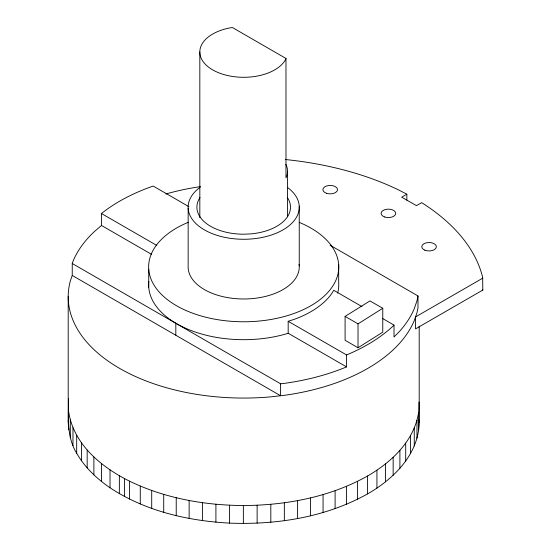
<?xml version="1.0" encoding="UTF-8"?>
<svg xmlns="http://www.w3.org/2000/svg" width="551" height="551" viewBox="0 0 551 551"><rect width="100%" height="100%" fill="white"/><g stroke="black" fill="none" stroke-linecap="round" stroke-linejoin="round"><path stroke-width="0.83" d="M68.599 398.456C68.51 416.949 66.444 436.757 76.685 453.253C84.73 467.331 96.762 478.661 110.028 487.78C145.299 511.08 187.822 520.888 229.588 523.119C276.926 524.979 325.813 517.231 367.551 493.916C393.614 479.094 418.774 454.217 419.194 422.328L419.194 326.102M68.717 429.883L68.2 421.935L68.599 416.37M418.622 430.276L419.035 402.03M330.132 245.229L417.995 295.956L416.976 300.853L414.262 308.65A175.494 101.322 0 0 1 399.909 330.986L394.013 337.033L394.013 325.097L382.842 318.643M68.717 411.969C73.62 444.492 101.625 467.303 129.464 481.133C164.777 498.276 204.304 505.295 243.356 505.536C286.189 505.315 329.897 497.133 367.551 476.002C391.451 462.227 414.29 440.876 418.622 412.362M417.995 295.956L417.995 307.899L416.976 312.796L414.262 320.592A175.494 101.322 0 0 1 284.337 395.315L270.816 396.851A175.494 101.322 0 0 1 70.418 280.707L72.243 275.452L72.243 263.509L73.131 260.967A175.494 101.322 0 0 1 94.242 231.702L101.487 225.462L101.487 213.526L101.921 213.154A175.494 101.322 0 0 1 152.29 186.376L153.219 186.073L188.959 206.708M285.976 58.461L285.425 59.79A43.873 25.332 0 0 1 212.672 69.874A43.873 25.332 0 0 1 230.139 27.867L232.439 27.55L285.976 58.461L285.976 177.87L287.03 175.335A43.873 25.332 0 0 0 285.831 164.301M394.013 325.097L393.152 325.972A175.494 101.322 0 0 1 346.572 354.954L346.572 366.897A175.494 101.322 0 0 1 284.337 383.372L280.597 383.799L72.243 263.509M358.026 347.743L358.026 323.864L382.766 308.291L369.976 300.908L345.091 316.391L345.091 340.277L358.026 347.743L382.766 332.17L382.766 308.291M406.852 200.165L406.852 194.193L401.686 197.175L416.48 205.64L421.653 202.658A241.304 139.313 0 0 1 482.669 277.428L482.8 290.053L415.53 328.892L415.53 316.949L482.8 278.117M346.572 366.897L288.18 333.245L288.18 321.309L294.675 319.187A95.061 54.88 0 0 0 332.101 293.042L333.706 290.281L362 306.611M288.18 333.245L286.01 333.954A95.061 54.88 0 0 1 148.825 281.389M406.852 194.193L398.311 189.785A241.304 139.313 0 0 0 285.508 159.542M345.091 316.391L358.026 323.864M101.487 213.526L156.801 245.457M288.18 321.309L346.572 354.954M101.487 225.462L151.635 254.417M72.243 275.452L280.597 395.742L280.597 383.799M482.669 289.365L482.8 290.053M419.035 419.938L419.194 422.328M416.976 420.261L416.976 438.176M414.262 428.065L414.262 445.973M410.495 435.717L410.495 453.625M405.701 443.176L405.701 461.084M399.909 450.394L399.909 468.302M393.152 457.323L393.152 475.237M385.473 463.935L385.473 481.843M376.925 470.168L376.925 488.083M367.551 476.002L367.551 493.916M357.413 481.388L357.413 499.302M346.572 486.306L346.572 504.213M338.672 264.57L338.672 282.477A95.061 54.88 0 0 1 337.66 293.125M335.104 490.714L335.104 508.621M323.065 494.584L323.065 512.499M310.544 497.904L310.544 515.812M299.241 206.184L299.241 265.892M297.602 500.639L297.602 518.553M287.574 171.368L287.574 216.846M284.337 502.787L284.337 520.695M270.816 504.323L270.816 522.231M257.124 505.239L257.124 523.154M243.356 505.536L243.356 523.45M229.588 505.212L229.588 523.119M215.909 504.261L215.909 522.169M202.396 502.691L202.396 520.605M199.827 51.959L199.827 217.652M189.145 500.522L189.145 518.429M188.153 208.202L188.153 267.903A55.575 32.082 0 0 0 246.841 298.931A55.575 32.082 0 0 0 299.083 264.28M176.224 497.753L176.224 515.66M175.817 323.23L175.817 335.166M163.723 494.405L163.723 512.32M151.711 490.507L151.711 508.415M148.722 269.225L148.722 287.133M140.271 486.072L140.271 503.986M129.464 481.133L129.464 499.048M124.416 478.426L124.416 496.341M119.36 475.727L119.36 493.634M110.028 469.872L110.028 487.78M101.522 463.611L101.522 481.526M93.884 456.993L93.884 474.9M87.175 450.043L87.175 467.951M81.431 442.811L81.431 460.719M76.685 435.338L76.685 453.253M72.973 427.679L72.973 445.594M70.308 419.876L70.308 437.783M68.2 296.555L68.2 421.935M165.865 193.993A175.494 101.322 0 0 1 200.55 186.596M287.388 197.513A46.801 27.02 0 0 1 251.022 233.879L243.7 234.209A46.801 27.02 0 0 1 200.006 197.513M299.234 222.356A95.061 54.88 0 0 1 314.414 303.573A95.061 54.88 0 0 1 172.931 303.539A95.061 54.88 0 0 1 188.222 222.328M287.608 187.526A55.575 32.082 0 0 1 281.189 230.876A55.575 32.082 0 0 1 205.84 230.676A55.575 32.082 0 0 1 200.096 187.299M326.543 193.305A7.315 4.222 0 0 0 337.515 189.647A7.315 4.222 0 0 0 326.543 185.99A7.315 4.222 0 0 0 326.543 193.305M384.743 217.004A7.315 4.222 0 0 0 395.714 213.354A7.315 4.222 0 0 0 384.743 209.697A7.315 4.222 0 0 0 384.743 217.004M424.8 250.161A7.315 4.222 0 0 0 436.337 247.151A7.315 4.222 0 0 0 426.054 242.888A7.315 4.222 0 0 0 424.8 250.161"/></g></svg>
